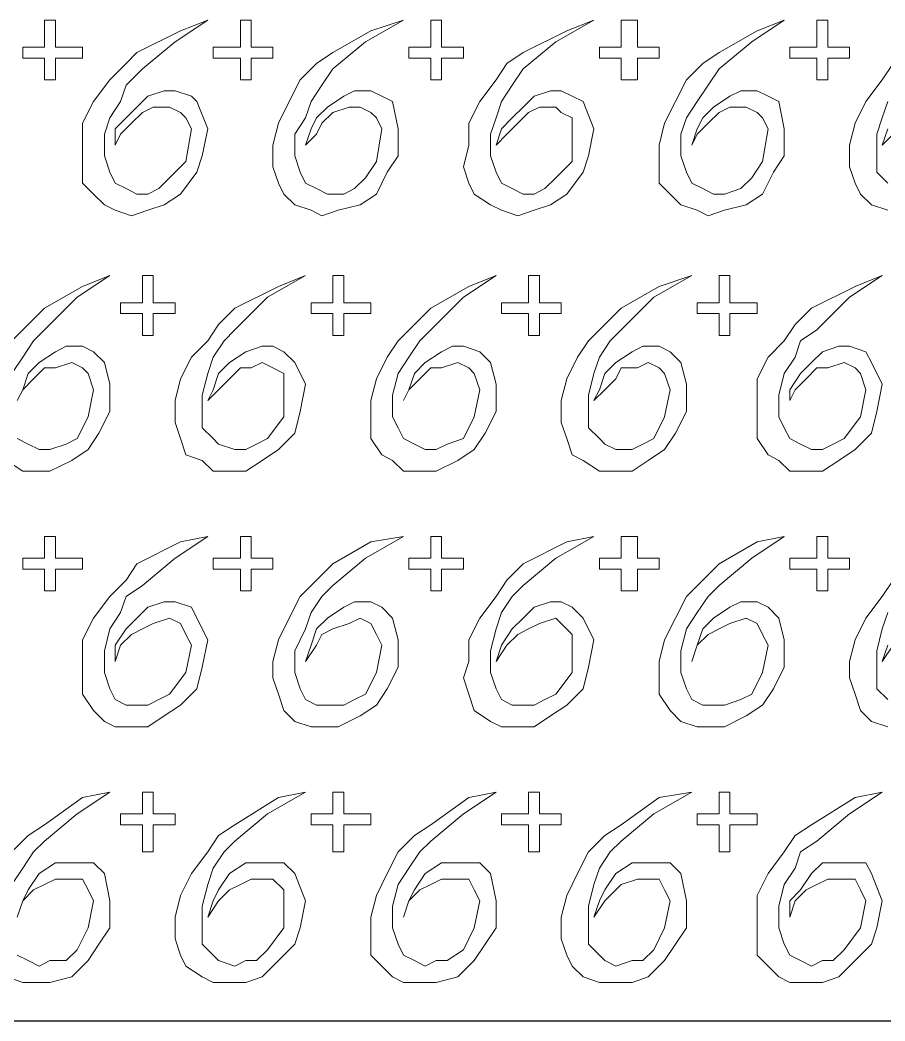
# Model space of a CAD drawing. Extents: x -66030 to 95157, y -13132 to 45879.
# Drawn here: x -5809 to -5188, y 24423 to 25142 of the extents above; entities that cross this region are included whole.
import ezdxf

# ---------------------------------------------------------------- set-up
doc = ezdxf.new("R2010")
doc.units = 0
doc.header["$LTSCALE"] = 100
doc.header["$MEASUREMENT"] = 0
doc.layers.get('0').update_dxf_attribs({"linetype": 'CONTINUOUS'})
doc.layers.add('3', color=11, linetype='CONTINUOUS')

msp = doc.modelspace()

# ---------------------------------------------------------------- linework, layer by layer
at = {"lineweight": 0}
for points in [[(-5806.81, 25122.15), (-5799, 25122.15), (-5791.19, 25122.15), (-5791.19, 25133.86), (-5791.19, 25141.68), (-5787.28, 25141.68), (-5783.38, 25141.68), (-5783.38, 25133.86), (-5783.38, 25122.15), (-5775.56, 25122.15), (-5763.85, 25122.15), (-5763.85, 25118.24), (-5763.85, 25114.33), (-5775.56, 25114.33), (-5783.38, 25114.33), (-5783.38, 25106.52), (-5783.38, 25098.71), (-5787.28, 25098.71), (-5791.19, 25098.71), (-5791.19, 25106.52), (-5791.19, 25114.33), (-5799, 25114.33), (-5806.81, 25114.33), (-5806.81, 25118.24), (-5806.81, 25122.15)], [(-5740.41, 25051.84), (-5736.51, 25059.65), (-5728.69, 25067.46), (-5720.88, 25075.27), (-5713.07, 25079.18), (-5701.35, 25079.18), (-5693.54, 25075.27), (-5689.63, 25071.37), (-5685.73, 25063.56), (-5689.63, 25040.12), (-5701.35, 25028.4), (-5709.16, 25020.59), (-5716.98, 25016.68), (-5724.79, 25016.68), (-5732.6, 25020.59), (-5740.41, 25024.5), (-5744.32, 25032.31), (-5748.22, 25044.03), (-5748.22, 25059.65), (-5744.32, 25071.37), (-5736.51, 25083.09), (-5732.6, 25094.8), (-5720.88, 25106.52), (-5697.45, 25126.05), (-5674.01, 25141.68), (-5693.54, 25133.86), (-5724.79, 25118.24), (-5732.6, 25110.43), (-5744.32, 25098.71), (-5756.03, 25083.09), (-5763.85, 25067.46), (-5763.85, 25051.84), (-5763.85, 25036.21), (-5763.85, 25024.5), (-5756.03, 25016.68), (-5748.22, 25008.87), (-5740.41, 25004.97), (-5728.69, 25001.06), (-5716.98, 25004.97), (-5705.26, 25008.87), (-5693.54, 25016.68), (-5681.82, 25032.31), (-5677.92, 25044.03), (-5674.01, 25063.56), (-5681.82, 25083.09), (-5685.73, 25086.99), (-5697.45, 25090.9), (-5705.26, 25090.9), (-5716.98, 25086.99), (-5724.79, 25079.18), (-5732.6, 25071.37), (-5740.41, 25063.56), (-5740.41, 25051.84)], [(-5670.1, 25122.15), (-5662.29, 25122.15), (-5650.57, 25122.15), (-5650.57, 25133.86), (-5650.57, 25141.68), (-5646.67, 25141.68), (-5642.76, 25141.68), (-5642.76, 25133.86), (-5642.76, 25122.15), (-5634.95, 25122.15), (-5627.14, 25122.15), (-5627.14, 25118.24), (-5627.14, 25114.33), (-5634.95, 25114.33), (-5642.76, 25114.33), (-5642.76, 25106.52), (-5642.76, 25098.71), (-5646.67, 25098.71), (-5650.57, 25098.71), (-5650.57, 25106.52), (-5650.57, 25114.33), (-5662.29, 25114.33), (-5670.1, 25114.33), (-5670.1, 25118.24), (-5670.1, 25122.15)], [(-5603.7, 25051.84), (-5595.89, 25059.65), (-5591.98, 25067.46), (-5584.17, 25075.27), (-5572.45, 25079.18), (-5564.64, 25079.18), (-5556.83, 25075.27), (-5552.92, 25071.37), (-5549.02, 25063.56), (-5552.92, 25040.12), (-5560.74, 25028.4), (-5568.55, 25020.59), (-5576.36, 25016.68), (-5588.08, 25016.68), (-5595.89, 25020.59), (-5603.7, 25024.5), (-5607.61, 25032.31), (-5611.51, 25044.03), (-5611.51, 25059.65), (-5603.7, 25071.37), (-5599.8, 25083.09), (-5591.98, 25094.8), (-5584.17, 25106.52), (-5560.74, 25126.05), (-5533.39, 25141.68), (-5556.83, 25133.86), (-5584.17, 25118.24), (-5595.89, 25110.43), (-5607.61, 25098.71), (-5615.42, 25083.09), (-5623.23, 25067.46), (-5627.14, 25051.84), (-5627.14, 25036.21), (-5623.23, 25024.5), (-5619.33, 25016.68), (-5611.51, 25008.87), (-5599.8, 25004.97), (-5591.98, 25001.06), (-5580.27, 25004.97), (-5564.64, 25008.87), (-5552.92, 25016.68), (-5545.11, 25032.31), (-5537.3, 25044.03), (-5537.3, 25063.56), (-5541.21, 25083.09), (-5549.02, 25086.99), (-5556.83, 25090.9), (-5568.55, 25090.9), (-5576.36, 25086.99), (-5588.08, 25079.18), (-5595.89, 25071.37), (-5599.8, 25063.56), (-5603.7, 25051.84)], [(-5529.49, 25122.15), (-5521.68, 25122.15), (-5513.86, 25122.15), (-5513.86, 25133.86), (-5513.86, 25141.68), (-5509.96, 25141.68), (-5506.05, 25141.68), (-5506.05, 25133.86), (-5506.05, 25122.15), (-5498.24, 25122.15), (-5490.43, 25122.15), (-5490.43, 25118.24), (-5490.43, 25114.33), (-5498.24, 25114.33), (-5506.05, 25114.33), (-5506.05, 25106.52), (-5506.05, 25098.71), (-5509.96, 25098.71), (-5513.86, 25098.71), (-5513.86, 25106.52), (-5513.86, 25114.33), (-5521.68, 25114.33), (-5529.49, 25114.33), (-5529.49, 25118.24), (-5529.49, 25122.15)], [(-5466.99, 25051.84), (-5459.18, 25059.65), (-5451.37, 25067.46), (-5443.56, 25075.27), (-5435.75, 25079.18), (-5424.03, 25079.18), (-5420.12, 25075.27), (-5412.31, 25071.37), (-5412.31, 25063.56), (-5412.31, 25040.12), (-5424.03, 25028.4), (-5431.84, 25020.59), (-5439.65, 25016.68), (-5447.46, 25016.68), (-5455.28, 25020.59), (-5463.09, 25024.5), (-5466.99, 25032.31), (-5470.9, 25044.03), (-5470.9, 25059.65), (-5466.99, 25071.37), (-5463.09, 25083.09), (-5455.28, 25094.8), (-5447.46, 25106.52), (-5424.03, 25126.05), (-5396.69, 25141.68), (-5416.22, 25133.86), (-5447.46, 25118.24), (-5459.18, 25110.43), (-5466.99, 25098.71), (-5478.71, 25083.09), (-5486.52, 25067.46), (-5486.52, 25051.84), (-5490.43, 25036.21), (-5486.52, 25024.5), (-5482.62, 25016.68), (-5470.9, 25008.87), (-5463.09, 25004.97), (-5451.37, 25001.06), (-5439.65, 25004.97), (-5427.93, 25008.87), (-5416.22, 25016.68), (-5404.5, 25032.31), (-5400.59, 25044.03), (-5396.69, 25063.56), (-5404.5, 25083.09), (-5412.31, 25086.99), (-5420.12, 25090.9), (-5427.93, 25090.9), (-5439.65, 25086.99), (-5447.46, 25079.18), (-5455.28, 25071.37), (-5463.09, 25063.56), (-5466.99, 25051.84)], [(-5392.78, 25122.15), (-5384.97, 25122.15), (-5377.16, 25122.15), (-5377.16, 25133.86), (-5377.16, 25141.68), (-5373.25, 25141.68), (-5365.44, 25141.68), (-5365.44, 25133.86), (-5365.44, 25122.15), (-5357.63, 25122.15), (-5349.81, 25122.15), (-5349.81, 25118.24), (-5349.81, 25114.33), (-5357.63, 25114.33), (-5365.44, 25114.33), (-5365.44, 25106.52), (-5365.44, 25098.71), (-5373.25, 25098.71), (-5377.16, 25098.71), (-5377.16, 25106.52), (-5377.16, 25114.33), (-5384.97, 25114.33), (-5392.78, 25114.33), (-5392.78, 25118.24), (-5392.78, 25122.15)], [(-5326.38, 25051.84), (-5322.47, 25059.65), (-5314.66, 25067.46), (-5306.85, 25075.27), (-5299.04, 25079.18), (-5287.32, 25079.18), (-5279.51, 25075.27), (-5275.6, 25071.37), (-5271.69, 25063.56), (-5275.6, 25040.12), (-5283.41, 25028.4), (-5291.22, 25020.59), (-5302.94, 25016.68), (-5310.75, 25016.68), (-5318.57, 25020.59), (-5326.38, 25024.5), (-5330.28, 25032.31), (-5334.19, 25044.03), (-5334.19, 25059.65), (-5330.28, 25071.37), (-5322.47, 25083.09), (-5314.66, 25094.8), (-5306.85, 25106.52), (-5283.41, 25126.05), (-5259.98, 25141.68), (-5279.51, 25133.86), (-5306.85, 25118.24), (-5318.57, 25110.43), (-5330.28, 25098.71), (-5338.1, 25083.09), (-5345.91, 25067.46), (-5349.81, 25051.84), (-5349.81, 25036.21), (-5349.81, 25024.5), (-5342, 25016.68), (-5334.19, 25008.87), (-5322.47, 25004.97), (-5314.66, 25001.06), (-5302.94, 25004.97), (-5287.32, 25008.87), (-5275.6, 25016.68), (-5267.79, 25032.31), (-5259.98, 25044.03), (-5259.98, 25063.56), (-5263.88, 25083.09), (-5271.69, 25086.99), (-5279.51, 25090.9), (-5291.22, 25090.9), (-5299.04, 25086.99), (-5310.75, 25079.18), (-5318.57, 25071.37), (-5322.47, 25063.56), (-5326.38, 25051.84)], [(-5256.07, 25122.15), (-5244.35, 25122.15), (-5236.54, 25122.15), (-5236.54, 25133.86), (-5236.54, 25141.68), (-5232.64, 25141.68), (-5228.73, 25141.68), (-5228.73, 25133.86), (-5228.73, 25122.15), (-5220.92, 25122.15), (-5213.11, 25122.15), (-5213.11, 25118.24), (-5213.11, 25114.33), (-5220.92, 25114.33), (-5228.73, 25114.33), (-5228.73, 25106.52), (-5228.73, 25098.71), (-5232.64, 25098.71), (-5236.54, 25098.71), (-5236.54, 25106.52), (-5236.54, 25114.33), (-5244.35, 25114.33), (-5256.07, 25114.33), (-5256.07, 25118.24), (-5256.07, 25122.15)], [(-5736.51, 24938.57), (-5728.69, 24938.57), (-5720.88, 24938.57), (-5720.88, 24946.38), (-5720.88, 24958.09), (-5716.98, 24958.09), (-5713.07, 24958.09), (-5713.07, 24946.38), (-5713.07, 24938.57), (-5705.26, 24938.57), (-5697.45, 24938.57), (-5697.45, 24934.66), (-5697.45, 24930.75), (-5705.26, 24930.75), (-5713.07, 24930.75), (-5713.07, 24922.94), (-5713.07, 24915.13), (-5716.98, 24915.13), (-5720.88, 24915.13), (-5720.88, 24922.94), (-5720.88, 24930.75), (-5728.69, 24930.75), (-5736.51, 24930.75), (-5736.51, 24934.66), (-5736.51, 24938.57)], [(-5674.01, 24868.26), (-5666.2, 24876.07), (-5658.39, 24883.88), (-5650.57, 24891.69), (-5642.76, 24891.69), (-5634.95, 24895.6), (-5627.14, 24891.69), (-5619.33, 24887.79), (-5619.33, 24876.07), (-5619.33, 24856.54), (-5631.04, 24840.92), (-5638.86, 24837.01), (-5646.67, 24833.1), (-5654.48, 24833.1), (-5666.2, 24837.01), (-5670.1, 24840.92), (-5677.92, 24848.73), (-5677.92, 24856.54), (-5677.92, 24872.16), (-5674.01, 24887.79), (-5670.1, 24899.51), (-5662.29, 24911.22), (-5654.48, 24919.04), (-5631.04, 24942.47), (-5603.7, 24958.09), (-5623.23, 24950.28), (-5654.48, 24934.66), (-5666.2, 24922.94), (-5674.01, 24911.22), (-5685.73, 24899.51), (-5693.54, 24883.88), (-5697.45, 24868.26), (-5697.45, 24852.63), (-5693.54, 24840.92), (-5689.63, 24829.2), (-5677.92, 24825.29), (-5670.1, 24817.48), (-5658.39, 24817.48), (-5646.67, 24817.48), (-5634.95, 24825.29), (-5623.23, 24833.1), (-5611.51, 24844.82), (-5607.61, 24860.45), (-5603.7, 24879.98), (-5611.51, 24895.6), (-5619.33, 24903.41), (-5627.14, 24907.32), (-5634.95, 24907.32), (-5646.67, 24903.41), (-5658.39, 24895.6), (-5666.2, 24887.79), (-5670.1, 24876.07), (-5674.01, 24868.26)], [(-5599.8, 24938.57), (-5591.98, 24938.57), (-5584.17, 24938.57), (-5584.17, 24946.38), (-5584.17, 24958.09), (-5580.27, 24958.09), (-5576.36, 24958.09), (-5576.36, 24946.38), (-5576.36, 24938.57), (-5564.64, 24938.57), (-5556.83, 24938.57), (-5556.83, 24934.66), (-5556.83, 24930.75), (-5564.64, 24930.75), (-5576.36, 24930.75), (-5576.36, 24922.94), (-5576.36, 24915.13), (-5580.27, 24915.13), (-5584.17, 24915.13), (-5584.17, 24922.94), (-5584.17, 24930.75), (-5591.98, 24930.75), (-5599.8, 24930.75), (-5599.8, 24934.66), (-5599.8, 24938.57)], [(-5533.39, 24868.26), (-5529.49, 24876.07), (-5521.68, 24883.88), (-5513.86, 24891.69), (-5506.05, 24891.69), (-5494.34, 24895.6), (-5486.52, 24891.69), (-5482.62, 24887.79), (-5478.71, 24876.07), (-5482.62, 24856.54), (-5490.43, 24840.92), (-5502.15, 24837.01), (-5509.96, 24833.1), (-5517.77, 24833.1), (-5525.58, 24837.01), (-5533.39, 24840.92), (-5537.3, 24848.73), (-5541.21, 24856.54), (-5541.21, 24872.16), (-5537.3, 24887.79), (-5529.49, 24899.51), (-5521.68, 24911.22), (-5513.86, 24919.04), (-5490.43, 24942.47), (-5466.99, 24958.09), (-5486.52, 24950.28), (-5513.86, 24934.66), (-5525.58, 24922.94), (-5537.3, 24911.22), (-5545.11, 24899.51), (-5552.92, 24883.88), (-5556.83, 24868.26), (-5556.83, 24852.63), (-5556.83, 24840.92), (-5549.02, 24829.2), (-5541.21, 24825.29), (-5533.39, 24817.48), (-5521.68, 24817.48), (-5509.96, 24817.48), (-5494.34, 24825.29), (-5482.62, 24833.1), (-5474.81, 24844.82), (-5466.99, 24860.45), (-5466.99, 24879.98), (-5470.9, 24895.6), (-5478.71, 24903.41), (-5490.43, 24907.32), (-5498.24, 24907.32), (-5506.05, 24903.41), (-5517.77, 24895.6), (-5525.58, 24887.79), (-5529.49, 24876.07), (-5533.39, 24868.26)], [(-5463.09, 24938.57), (-5451.37, 24938.57), (-5443.56, 24938.57), (-5443.56, 24946.38), (-5443.56, 24958.09), (-5439.65, 24958.09), (-5435.75, 24958.09), (-5435.75, 24946.38), (-5435.75, 24938.57), (-5427.93, 24938.57), (-5420.12, 24938.57), (-5420.12, 24934.66), (-5420.12, 24930.75), (-5427.93, 24930.75), (-5435.75, 24930.75), (-5435.75, 24922.94), (-5435.75, 24915.13), (-5439.65, 24915.13), (-5443.56, 24915.13), (-5443.56, 24922.94), (-5443.56, 24930.75), (-5451.37, 24930.75), (-5463.09, 24930.75), (-5463.09, 24934.66), (-5463.09, 24938.57)], [(-5396.69, 24868.26), (-5388.87, 24876.07), (-5381.06, 24883.88), (-5377.16, 24891.69), (-5365.44, 24891.69), (-5357.63, 24895.6), (-5349.81, 24891.69), (-5345.91, 24887.79), (-5342, 24876.07), (-5345.91, 24856.54), (-5353.72, 24840.92), (-5361.53, 24837.01), (-5369.34, 24833.1), (-5381.06, 24833.1), (-5388.87, 24837.01), (-5392.78, 24840.92), (-5400.59, 24848.73), (-5400.59, 24856.54), (-5400.59, 24872.16), (-5396.69, 24887.79), (-5392.78, 24899.51), (-5384.97, 24911.22), (-5377.16, 24919.04), (-5353.72, 24942.47), (-5326.38, 24958.09), (-5349.81, 24950.28), (-5377.16, 24934.66), (-5388.87, 24922.94), (-5400.59, 24911.22), (-5408.4, 24899.51), (-5416.22, 24883.88), (-5420.12, 24868.26), (-5420.12, 24852.63), (-5416.22, 24840.92), (-5412.31, 24829.2), (-5404.5, 24825.29), (-5392.78, 24817.48), (-5381.06, 24817.48), (-5369.34, 24817.48), (-5357.63, 24825.29), (-5345.91, 24833.1), (-5338.1, 24844.82), (-5330.28, 24860.45), (-5330.28, 24879.98), (-5334.19, 24895.6), (-5342, 24903.41), (-5349.81, 24907.32), (-5361.53, 24907.32), (-5369.34, 24903.41), (-5381.06, 24895.6), (-5388.87, 24887.79), (-5392.78, 24876.07), (-5396.69, 24868.26)], [(-5322.47, 24938.57), (-5314.66, 24938.57), (-5306.85, 24938.57), (-5306.85, 24946.38), (-5306.85, 24958.09), (-5302.94, 24958.09), (-5299.04, 24958.09), (-5299.04, 24946.38), (-5299.04, 24938.57), (-5291.22, 24938.57), (-5279.51, 24938.57), (-5279.51, 24934.66), (-5279.51, 24930.75), (-5291.22, 24930.75), (-5299.04, 24930.75), (-5299.04, 24922.94), (-5299.04, 24915.13), (-5302.94, 24915.13), (-5306.85, 24915.13), (-5306.85, 24922.94), (-5306.85, 24930.75), (-5314.66, 24930.75), (-5322.47, 24930.75), (-5322.47, 24934.66), (-5322.47, 24938.57)], [(-5256.07, 24868.26), (-5252.17, 24876.07), (-5244.35, 24883.88), (-5236.54, 24891.69), (-5228.73, 24891.69), (-5217.01, 24895.6), (-5209.2, 24891.69), (-5205.29, 24887.79), (-5201.39, 24876.07), (-5205.29, 24856.54), (-5217.01, 24840.92), (-5224.82, 24837.01), (-5232.64, 24833.1), (-5240.45, 24833.1), (-5248.26, 24837.01), (-5256.07, 24840.92), (-5259.98, 24848.73), (-5263.88, 24856.54), (-5263.88, 24872.16), (-5259.98, 24887.79), (-5252.17, 24899.51), (-5248.26, 24911.22), (-5236.54, 24919.04), (-5213.11, 24942.47), (-5189.67, 24958.09), (-5209.2, 24950.28), (-5240.45, 24934.66), (-5252.17, 24922.94), (-5259.98, 24911.22), (-5271.69, 24899.51), (-5279.51, 24883.88), (-5279.51, 24868.26), (-5279.51, 24852.63), (-5279.51, 24840.92), (-5271.69, 24829.2), (-5263.88, 24825.29), (-5256.07, 24817.48), (-5244.35, 24817.48), (-5232.64, 24817.48), (-5220.92, 24825.29), (-5209.2, 24833.1), (-5197.48, 24844.82), (-5193.58, 24860.45), (-5189.67, 24879.98), (-5197.48, 24895.6), (-5201.39, 24903.41), (-5213.11, 24907.32), (-5220.92, 24907.32), (-5232.64, 24903.41), (-5240.45, 24895.6), (-5248.26, 24887.79), (-5256.07, 24876.07), (-5256.07, 24868.26)], [(-5806.81, 24754.98), (-5799, 24754.98), (-5791.19, 24754.98), (-5791.19, 24762.8), (-5791.19, 24770.61), (-5787.28, 24770.61), (-5783.38, 24770.61), (-5783.38, 24762.8), (-5783.38, 24754.98), (-5775.56, 24754.98), (-5763.85, 24754.98), (-5763.85, 24751.08), (-5763.85, 24747.17), (-5775.56, 24747.17), (-5783.38, 24747.17), (-5783.38, 24739.36), (-5783.38, 24731.55), (-5787.28, 24731.55), (-5791.19, 24731.55), (-5791.19, 24739.36), (-5791.19, 24747.17), (-5799, 24747.17), (-5806.81, 24747.17), (-5806.81, 24751.08), (-5806.81, 24754.98)], [(-5740.41, 24680.77), (-5736.51, 24692.49), (-5728.69, 24700.3), (-5720.88, 24704.21), (-5713.07, 24708.11), (-5701.35, 24712.02), (-5693.54, 24708.11), (-5689.63, 24700.3), (-5685.73, 24692.49), (-5689.63, 24672.96), (-5701.35, 24657.34), (-5709.16, 24653.43), (-5716.98, 24649.52), (-5724.79, 24649.52), (-5732.6, 24649.52), (-5740.41, 24653.43), (-5744.32, 24661.24), (-5748.22, 24672.96), (-5748.22, 24688.58), (-5744.32, 24704.21), (-5736.51, 24715.92), (-5732.6, 24727.64), (-5720.88, 24735.45), (-5697.45, 24754.98), (-5674.01, 24770.61), (-5693.54, 24766.7), (-5724.79, 24751.08), (-5732.6, 24739.36), (-5744.32, 24727.64), (-5756.03, 24712.02), (-5763.85, 24696.4), (-5763.85, 24680.77), (-5763.85, 24669.05), (-5763.85, 24657.34), (-5756.03, 24645.62), (-5748.22, 24637.81), (-5740.41, 24633.9), (-5728.69, 24633.9), (-5716.98, 24633.9), (-5705.26, 24641.71), (-5693.54, 24649.52), (-5681.82, 24661.24), (-5677.92, 24676.87), (-5674.01, 24696.4), (-5681.82, 24712.02), (-5685.73, 24719.83), (-5697.45, 24723.74), (-5705.26, 24723.74), (-5716.98, 24719.83), (-5724.79, 24712.02), (-5732.6, 24704.21), (-5740.41, 24692.49), (-5740.41, 24680.77)], [(-5670.1, 24754.98), (-5662.29, 24754.98), (-5650.57, 24754.98), (-5650.57, 24762.8), (-5650.57, 24770.61), (-5646.67, 24770.61), (-5642.76, 24770.61), (-5642.76, 24762.8), (-5642.76, 24754.98), (-5634.95, 24754.98), (-5627.14, 24754.98), (-5627.14, 24751.08), (-5627.14, 24747.17), (-5634.95, 24747.17), (-5642.76, 24747.17), (-5642.76, 24739.36), (-5642.76, 24731.55), (-5646.67, 24731.55), (-5650.57, 24731.55), (-5650.57, 24739.36), (-5650.57, 24747.17), (-5662.29, 24747.17), (-5670.1, 24747.17), (-5670.1, 24751.08), (-5670.1, 24754.98)], [(-5603.7, 24680.77), (-5595.89, 24692.49), (-5591.98, 24700.3), (-5584.17, 24704.21), (-5572.45, 24708.11), (-5564.64, 24712.02), (-5556.83, 24708.11), (-5552.92, 24700.3), (-5549.02, 24692.49), (-5552.92, 24672.96), (-5560.74, 24657.34), (-5568.55, 24653.43), (-5576.36, 24649.52), (-5588.08, 24649.52), (-5595.89, 24649.52), (-5603.7, 24653.43), (-5607.61, 24661.24), (-5611.51, 24672.96), (-5611.51, 24688.58), (-5603.7, 24704.21), (-5599.8, 24715.92), (-5591.98, 24727.64), (-5584.17, 24735.45), (-5560.74, 24754.98), (-5533.39, 24770.61), (-5556.83, 24766.7), (-5584.17, 24751.08), (-5595.89, 24739.36), (-5607.61, 24727.64), (-5615.42, 24712.02), (-5623.23, 24696.4), (-5627.14, 24680.77), (-5627.14, 24669.05), (-5623.23, 24657.34), (-5619.33, 24645.62), (-5611.51, 24637.81), (-5599.8, 24633.9), (-5591.98, 24633.9), (-5580.27, 24633.9), (-5564.64, 24641.71), (-5552.92, 24649.52), (-5545.11, 24661.24), (-5537.3, 24676.87), (-5537.3, 24696.4), (-5541.21, 24712.02), (-5549.02, 24719.83), (-5556.83, 24723.74), (-5568.55, 24723.74), (-5576.36, 24719.83), (-5588.08, 24712.02), (-5595.89, 24704.21), (-5599.8, 24692.49), (-5603.7, 24680.77)], [(-5529.49, 24754.98), (-5521.68, 24754.98), (-5513.86, 24754.98), (-5513.86, 24762.8), (-5513.86, 24770.61), (-5509.96, 24770.61), (-5506.05, 24770.61), (-5506.05, 24762.8), (-5506.05, 24754.98), (-5498.24, 24754.98), (-5490.43, 24754.98), (-5490.43, 24751.08), (-5490.43, 24747.17), (-5498.24, 24747.17), (-5506.05, 24747.17), (-5506.05, 24739.36), (-5506.05, 24731.55), (-5509.96, 24731.55), (-5513.86, 24731.55), (-5513.86, 24739.36), (-5513.86, 24747.17), (-5521.68, 24747.17), (-5529.49, 24747.17), (-5529.49, 24751.08), (-5529.49, 24754.98)], [(-5466.99, 24680.77), (-5459.18, 24692.49), (-5451.37, 24700.3), (-5443.56, 24704.21), (-5435.75, 24708.11), (-5424.03, 24712.02), (-5420.12, 24708.11), (-5412.31, 24700.3), (-5412.31, 24692.49), (-5412.31, 24672.96), (-5424.03, 24657.34), (-5431.84, 24653.43), (-5439.65, 24649.52), (-5447.46, 24649.52), (-5455.28, 24649.52), (-5463.09, 24653.43), (-5466.99, 24661.24), (-5470.9, 24672.96), (-5470.9, 24688.58), (-5466.99, 24704.21), (-5463.09, 24715.92), (-5455.28, 24727.64), (-5447.46, 24735.45), (-5424.03, 24754.98), (-5396.69, 24770.61), (-5416.22, 24766.7), (-5447.46, 24751.08), (-5459.18, 24739.36), (-5466.99, 24727.64), (-5478.71, 24712.02), (-5486.52, 24696.4), (-5486.52, 24680.77), (-5490.43, 24669.05), (-5486.52, 24657.34), (-5482.62, 24645.62), (-5470.9, 24637.81), (-5463.09, 24633.9), (-5451.37, 24633.9), (-5439.65, 24633.9), (-5427.93, 24641.71), (-5416.22, 24649.52), (-5404.5, 24661.24), (-5400.59, 24676.87), (-5396.69, 24696.4), (-5404.5, 24712.02), (-5412.31, 24719.83), (-5420.12, 24723.74), (-5427.93, 24723.74), (-5439.65, 24719.83), (-5447.46, 24712.02), (-5455.28, 24704.21), (-5463.09, 24692.49), (-5466.99, 24680.77)], [(-5392.78, 24754.98), (-5384.97, 24754.98), (-5377.16, 24754.98), (-5377.16, 24762.8), (-5377.16, 24770.61), (-5373.25, 24770.61), (-5365.44, 24770.61), (-5365.44, 24762.8), (-5365.44, 24754.98), (-5357.63, 24754.98), (-5349.81, 24754.98), (-5349.81, 24751.08), (-5349.81, 24747.17), (-5357.63, 24747.17), (-5365.44, 24747.17), (-5365.44, 24739.36), (-5365.44, 24731.55), (-5373.25, 24731.55), (-5377.16, 24731.55), (-5377.16, 24739.36), (-5377.16, 24747.17), (-5384.97, 24747.17), (-5392.78, 24747.17), (-5392.78, 24751.08), (-5392.78, 24754.98)], [(-5326.38, 24680.77), (-5322.47, 24692.49), (-5314.66, 24700.3), (-5306.85, 24704.21), (-5299.04, 24708.11), (-5287.32, 24712.02), (-5279.51, 24708.11), (-5275.6, 24700.3), (-5271.69, 24692.49), (-5275.6, 24672.96), (-5283.41, 24657.34), (-5291.22, 24653.43), (-5302.94, 24649.52), (-5310.75, 24649.52), (-5318.57, 24649.52), (-5326.38, 24653.43), (-5330.28, 24661.24), (-5334.19, 24672.96), (-5334.19, 24688.58), (-5330.28, 24704.21), (-5322.47, 24715.92), (-5314.66, 24727.64), (-5306.85, 24735.45), (-5283.41, 24754.98), (-5259.98, 24770.61), (-5279.51, 24766.7), (-5306.85, 24751.08), (-5318.57, 24739.36), (-5330.28, 24727.64), (-5338.1, 24712.02), (-5345.91, 24696.4), (-5349.81, 24680.77), (-5349.81, 24669.05), (-5349.81, 24657.34), (-5342, 24645.62), (-5334.19, 24637.81), (-5322.47, 24633.9), (-5314.66, 24633.9), (-5302.94, 24633.9), (-5287.32, 24641.71), (-5275.6, 24649.52), (-5267.79, 24661.24), (-5259.98, 24676.87), (-5259.98, 24696.4), (-5263.88, 24712.02), (-5271.69, 24719.83), (-5279.51, 24723.74), (-5291.22, 24723.74), (-5299.04, 24719.83), (-5310.75, 24712.02), (-5318.57, 24704.21), (-5322.47, 24692.49), (-5326.38, 24680.77)], [(-5256.07, 24754.98), (-5244.35, 24754.98), (-5236.54, 24754.98), (-5236.54, 24762.8), (-5236.54, 24770.61), (-5232.64, 24770.61), (-5228.73, 24770.61), (-5228.73, 24762.8), (-5228.73, 24754.98), (-5220.92, 24754.98), (-5213.11, 24754.98), (-5213.11, 24751.08), (-5213.11, 24747.17), (-5220.92, 24747.17), (-5228.73, 24747.17), (-5228.73, 24739.36), (-5228.73, 24731.55), (-5232.64, 24731.55), (-5236.54, 24731.55), (-5236.54, 24739.36), (-5236.54, 24747.17), (-5244.35, 24747.17), (-5256.07, 24747.17), (-5256.07, 24751.08), (-5256.07, 24754.98)], [(-5736.51, 24571.4), (-5728.69, 24571.4), (-5720.88, 24571.4), (-5720.88, 24579.22), (-5720.88, 24587.03), (-5716.98, 24587.03), (-5713.07, 24587.03), (-5713.07, 24579.22), (-5713.07, 24571.4), (-5705.26, 24571.4), (-5697.45, 24571.4), (-5697.45, 24567.5), (-5697.45, 24563.59), (-5705.26, 24563.59), (-5713.07, 24563.59), (-5713.07, 24551.87), (-5713.07, 24544.06), (-5716.98, 24544.06), (-5720.88, 24544.06), (-5720.88, 24551.87), (-5720.88, 24563.59), (-5728.69, 24563.59), (-5736.51, 24563.59), (-5736.51, 24567.5), (-5736.51, 24571.4)], [(-5674.01, 24497.19), (-5666.2, 24508.91), (-5658.39, 24516.72), (-5650.57, 24520.63), (-5642.76, 24524.53), (-5634.95, 24524.53), (-5627.14, 24524.53), (-5619.33, 24516.72), (-5619.33, 24508.91), (-5619.33, 24489.38), (-5631.04, 24473.75), (-5638.86, 24465.94), (-5646.67, 24465.94), (-5654.48, 24462.04), (-5666.2, 24465.94), (-5670.1, 24469.85), (-5677.92, 24477.66), (-5677.92, 24489.38), (-5677.92, 24505), (-5674.01, 24520.63), (-5670.1, 24532.34), (-5662.29, 24544.06), (-5654.48, 24551.87), (-5631.04, 24571.4), (-5603.7, 24587.03), (-5623.23, 24583.12), (-5654.48, 24563.59), (-5666.2, 24555.78), (-5674.01, 24544.06), (-5685.73, 24528.44), (-5693.54, 24512.81), (-5697.45, 24497.19), (-5697.45, 24481.57), (-5693.54, 24469.85), (-5689.63, 24462.04), (-5677.92, 24454.23), (-5670.1, 24450.32), (-5658.39, 24450.32), (-5646.67, 24450.32), (-5634.95, 24454.23), (-5623.23, 24465.94), (-5611.51, 24477.66), (-5607.61, 24489.38), (-5603.7, 24508.91), (-5611.51, 24528.44), (-5619.33, 24536.25), (-5627.14, 24536.25), (-5634.95, 24536.25), (-5646.67, 24536.25), (-5658.39, 24528.44), (-5666.2, 24516.72), (-5670.1, 24508.91), (-5674.01, 24497.19)], [(-5599.8, 24571.4), (-5591.98, 24571.4), (-5584.17, 24571.4), (-5584.17, 24579.22), (-5584.17, 24587.03), (-5580.27, 24587.03), (-5576.36, 24587.03), (-5576.36, 24579.22), (-5576.36, 24571.4), (-5564.64, 24571.4), (-5556.83, 24571.4), (-5556.83, 24567.5), (-5556.83, 24563.59), (-5564.64, 24563.59), (-5576.36, 24563.59), (-5576.36, 24551.87), (-5576.36, 24544.06), (-5580.27, 24544.06), (-5584.17, 24544.06), (-5584.17, 24551.87), (-5584.17, 24563.59), (-5591.98, 24563.59), (-5599.8, 24563.59), (-5599.8, 24567.5), (-5599.8, 24571.4)], [(-5533.39, 24497.19), (-5529.49, 24508.91), (-5521.68, 24516.72), (-5513.86, 24520.63), (-5506.05, 24524.53), (-5494.34, 24524.53), (-5486.52, 24524.53), (-5482.62, 24516.72), (-5478.71, 24508.91), (-5482.62, 24489.38), (-5490.43, 24473.75), (-5502.15, 24465.94), (-5509.96, 24465.94), (-5517.77, 24462.04), (-5525.58, 24465.94), (-5533.39, 24469.85), (-5537.3, 24477.66), (-5541.21, 24489.38), (-5541.21, 24505), (-5537.3, 24520.63), (-5529.49, 24532.34), (-5521.68, 24544.06), (-5513.86, 24551.87), (-5490.43, 24571.4), (-5466.99, 24587.03), (-5486.52, 24583.12), (-5513.86, 24563.59), (-5525.58, 24555.78), (-5537.3, 24544.06), (-5545.11, 24528.44), (-5552.92, 24512.81), (-5556.83, 24497.19), (-5556.83, 24481.57), (-5556.83, 24469.85), (-5549.02, 24462.04), (-5541.21, 24454.23), (-5533.39, 24450.32), (-5521.68, 24450.32), (-5509.96, 24450.32), (-5494.34, 24454.23), (-5482.62, 24465.94), (-5474.81, 24477.66), (-5466.99, 24489.38), (-5466.99, 24508.91), (-5470.9, 24528.44), (-5478.71, 24536.25), (-5490.43, 24536.25), (-5498.24, 24536.25), (-5506.05, 24536.25), (-5517.77, 24528.44), (-5525.58, 24516.72), (-5529.49, 24508.91), (-5533.39, 24497.19)], [(-5463.09, 24571.4), (-5451.37, 24571.4), (-5443.56, 24571.4), (-5443.56, 24579.22), (-5443.56, 24587.03), (-5439.65, 24587.03), (-5435.75, 24587.03), (-5435.75, 24579.22), (-5435.75, 24571.4), (-5427.93, 24571.4), (-5420.12, 24571.4), (-5420.12, 24567.5), (-5420.12, 24563.59), (-5427.93, 24563.59), (-5435.75, 24563.59), (-5435.75, 24551.87), (-5435.75, 24544.06), (-5439.65, 24544.06), (-5443.56, 24544.06), (-5443.56, 24551.87), (-5443.56, 24563.59), (-5451.37, 24563.59), (-5463.09, 24563.59), (-5463.09, 24567.5), (-5463.09, 24571.4)], [(-5396.69, 24497.19), (-5388.87, 24508.91), (-5381.06, 24516.72), (-5377.16, 24520.63), (-5365.44, 24524.53), (-5357.63, 24524.53), (-5349.81, 24524.53), (-5345.91, 24516.72), (-5342, 24508.91), (-5345.91, 24489.38), (-5353.72, 24473.75), (-5361.53, 24465.94), (-5369.34, 24465.94), (-5381.06, 24462.04), (-5388.87, 24465.94), (-5392.78, 24469.85), (-5400.59, 24477.66), (-5400.59, 24489.38), (-5400.59, 24505), (-5396.69, 24520.63), (-5392.78, 24532.34), (-5384.97, 24544.06), (-5377.16, 24551.87), (-5353.72, 24571.4), (-5326.38, 24587.03), (-5349.81, 24583.12), (-5377.16, 24563.59), (-5388.87, 24555.78), (-5400.59, 24544.06), (-5408.4, 24528.44), (-5416.22, 24512.81), (-5420.12, 24497.19), (-5420.12, 24481.57), (-5416.22, 24469.85), (-5412.31, 24462.04), (-5404.5, 24454.23), (-5392.78, 24450.32), (-5381.06, 24450.32), (-5369.34, 24450.32), (-5357.63, 24454.23), (-5345.91, 24465.94), (-5338.1, 24477.66), (-5330.28, 24489.38), (-5330.28, 24508.91), (-5334.19, 24528.44), (-5342, 24536.25), (-5349.81, 24536.25), (-5361.53, 24536.25), (-5369.34, 24536.25), (-5381.06, 24528.44), (-5388.87, 24516.72), (-5392.78, 24508.91), (-5396.69, 24497.19)], [(-5322.47, 24571.4), (-5314.66, 24571.4), (-5306.85, 24571.4), (-5306.85, 24579.22), (-5306.85, 24587.03), (-5302.94, 24587.03), (-5299.04, 24587.03), (-5299.04, 24579.22), (-5299.04, 24571.4), (-5291.22, 24571.4), (-5279.51, 24571.4), (-5279.51, 24567.5), (-5279.51, 24563.59), (-5291.22, 24563.59), (-5299.04, 24563.59), (-5299.04, 24551.87), (-5299.04, 24544.06), (-5302.94, 24544.06), (-5306.85, 24544.06), (-5306.85, 24551.87), (-5306.85, 24563.59), (-5314.66, 24563.59), (-5322.47, 24563.59), (-5322.47, 24567.5), (-5322.47, 24571.4)], [(-5256.07, 24497.19), (-5252.17, 24508.91), (-5244.35, 24516.72), (-5236.54, 24520.63), (-5228.73, 24524.53), (-5217.01, 24524.53), (-5209.2, 24524.53), (-5205.29, 24516.72), (-5201.39, 24508.91), (-5205.29, 24489.38), (-5217.01, 24473.75), (-5224.82, 24465.94), (-5232.64, 24465.94), (-5240.45, 24462.04), (-5248.26, 24465.94), (-5256.07, 24469.85), (-5259.98, 24477.66), (-5263.88, 24489.38), (-5263.88, 24505), (-5259.98, 24520.63), (-5252.17, 24532.34), (-5248.26, 24544.06), (-5236.54, 24551.87), (-5213.11, 24571.4), (-5189.67, 24587.03), (-5209.2, 24583.12), (-5240.45, 24563.59), (-5252.17, 24555.78), (-5259.98, 24544.06), (-5271.69, 24528.44), (-5279.51, 24512.81), (-5279.51, 24497.19), (-5279.51, 24481.57), (-5279.51, 24469.85), (-5271.69, 24462.04), (-5263.88, 24454.23), (-5256.07, 24450.32), (-5244.35, 24450.32), (-5232.64, 24450.32), (-5220.92, 24454.23), (-5209.2, 24465.94), (-5197.48, 24477.66), (-5193.58, 24489.38), (-5189.67, 24508.91), (-5197.48, 24528.44), (-5201.39, 24536.25), (-5213.11, 24536.25), (-5220.92, 24536.25), (-5232.64, 24536.25), (-5240.45, 24528.44), (-5248.26, 24516.72), (-5256.07, 24508.91), (-5256.07, 24497.19)]]:
    msp.add_lwpolyline(points, close=True, dxfattribs=at)
for points in [[(-5181.86, 25110.43), (-5189.67, 25098.71), (-5201.39, 25083.09), (-5209.2, 25067.46), (-5213.11, 25051.84), (-5213.11, 25036.21), (-5209.2, 25024.5), (-5205.29, 25016.68), (-5197.48, 25008.87), (-5185.76, 25004.97)], [(-5185.76, 25024.5), (-5193.58, 25032.31), (-5193.58, 25044.03), (-5193.58, 25059.65), (-5189.67, 25071.37), (-5185.76, 25083.09)], [(-5185.76, 25063.56), (-5189.67, 25051.84), (-5189.67, 25051.84), (-5181.86, 25059.65)], [(-5814.62, 24887.79), (-5806.81, 24899.51), (-5799, 24911.22), (-5791.19, 24919.04), (-5767.75, 24942.47), (-5744.32, 24958.09), (-5763.85, 24950.28), (-5791.19, 24934.66), (-5802.91, 24922.94), (-5814.62, 24911.22)], [(-5818.53, 24825.29), (-5806.81, 24817.48), (-5799, 24817.48), (-5787.28, 24817.48), (-5771.66, 24825.29), (-5759.94, 24833.1), (-5752.13, 24844.82), (-5744.32, 24860.45), (-5744.32, 24879.98), (-5748.22, 24895.6), (-5756.03, 24903.41), (-5763.85, 24907.32), (-5775.56, 24907.32), (-5783.38, 24903.41), (-5795.09, 24895.6), (-5802.91, 24887.79), (-5806.81, 24876.07), (-5810.72, 24868.26)], [(-5810.72, 24868.26), (-5806.81, 24876.07), (-5799, 24883.88), (-5791.19, 24891.69), (-5783.38, 24891.69), (-5771.66, 24895.6), (-5763.85, 24891.69), (-5759.94, 24887.79), (-5756.03, 24876.07), (-5759.94, 24856.54), (-5767.75, 24840.92), (-5775.56, 24837.01), (-5787.28, 24833.1), (-5795.09, 24833.1), (-5802.91, 24837.01), (-5810.72, 24840.92)], [(-5181.86, 24739.36), (-5189.67, 24727.64), (-5201.39, 24712.02), (-5209.2, 24696.4), (-5213.11, 24680.77), (-5213.11, 24669.05), (-5209.2, 24657.34), (-5205.29, 24645.62), (-5197.48, 24637.81), (-5185.76, 24633.9)], [(-5185.76, 24653.43), (-5193.58, 24661.24), (-5193.58, 24672.96), (-5193.58, 24688.58), (-5189.67, 24704.21), (-5185.76, 24715.92)], [(-5185.76, 24692.49), (-5189.67, 24680.77), (-5189.67, 24680.77), (-5181.86, 24692.49)], [(-5814.62, 24520.63), (-5806.81, 24532.34), (-5799, 24544.06), (-5791.19, 24551.87), (-5767.75, 24571.4), (-5744.32, 24587.03), (-5763.85, 24583.12), (-5791.19, 24563.59), (-5802.91, 24555.78), (-5814.62, 24544.06)], [(-5818.53, 24454.23), (-5806.81, 24450.32), (-5799, 24450.32), (-5787.28, 24450.32), (-5771.66, 24454.23), (-5759.94, 24465.94), (-5752.13, 24477.66), (-5744.32, 24489.38), (-5744.32, 24508.91), (-5748.22, 24528.44), (-5756.03, 24536.25), (-5763.85, 24536.25), (-5775.56, 24536.25), (-5783.38, 24536.25), (-5795.09, 24528.44), (-5802.91, 24516.72), (-5806.81, 24508.91), (-5810.72, 24497.19)], [(-5810.72, 24497.19), (-5806.81, 24508.91), (-5799, 24516.72), (-5791.19, 24520.63), (-5783.38, 24524.53), (-5771.66, 24524.53), (-5763.85, 24524.53), (-5759.94, 24516.72), (-5756.03, 24508.91), (-5759.94, 24489.38), (-5767.75, 24473.75), (-5775.56, 24465.94), (-5787.28, 24465.94), (-5795.09, 24462.04), (-5802.91, 24465.94), (-5810.72, 24469.85)]]:
    msp.add_lwpolyline(points, dxfattribs=at)
at = {"layer": '3'}
msp.add_line((-66009.4, 24422.57), (95156.93, 24422.57), dxfattribs=at)

doc.saveas('drawing.dxf')
